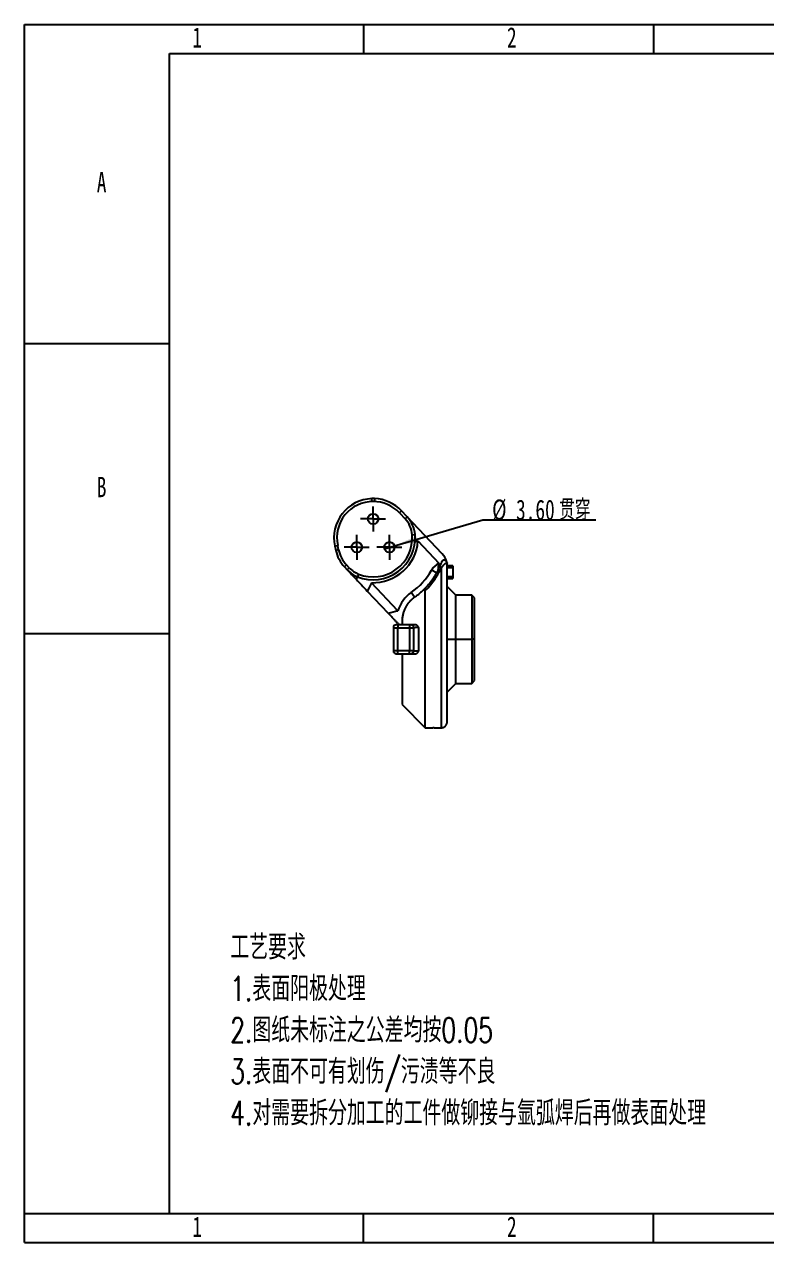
# Model space of a CAD drawing. Header units: millimetres. Extents: x 0 to 304, y 0 to 210.
# Drawn here: x 0 to 128, y 0 to 210 of the extents above; entities that cross this region are included whole.
import ezdxf

# ---------------------------------------------------------------- set-up
doc = ezdxf.new("R2010")
doc.units = ezdxf.units.MM
doc.layers.add('图框', color=7, linetype='Continuous')
doc.styles.add('SLDTEXTSTYLE0', font='TXT', dxfattribs={"width": 0.7, "bigfont": 'bigfont'})
doc.styles.add('SLDTEXTSTYLE3', font='TXT', dxfattribs={"width": 0.7})
doc.dimstyles.new('SLDDIMSTYLE0', dxfattribs={"dimtxt": 3.5, "dimasz": 4.08, "dimexe": 0, "dimexo": 0.0625, "dimgap": 0.875, "dimtad": 0, "dimtih": 1, "dimtoh": 1, "dimlfac": 2, "dimrnd": 1e-09, "dimzin": 4, "dimdsep": 46, "dimtxsty": 'SLDTEXTSTYLE3', "dimblk1": 'NONE', "dimsah": 1, "dimcen": 0, "dimadec": 0, "dimazin": 1, "dimtfac": 1, "dimtmove": 0, "dimatfit": 3, "dimldrblk": 'NONE', "dimfxl": 1, "dimfrac": 2, "dimtolj": 1, "dimtzin": 12, "dimarcsym": 0})

# ---------------------------------------------------------------- blocks, each defined once
blk = doc.blocks.new('_D_4')
at = {"layer": '图框'}
for p, q in [((63.81, 120.13), (79.07, 124.61)), ((79.07, 124.61), (98.56, 124.61)), ((62.09, 119.62), (63.81, 120.13))]:
    blk.add_line(p, q, dxfattribs=at)
blk.add_solid([(63.81, 120.13), (67.87, 120.79), (67.59, 121.77)], dxfattribs=at)
at = {"layer": '图框', "char_height": 3.5, "attachment_point": 1}
for s, insert, style in [('%%c', (80.66, 128.1), 'SLDTEXTSTYLE3'), ('贯穿', (92.22, 128.08), 'SLDTEXTSTYLE0'), ('3.60', (84.78, 128.08), 'SLDTEXTSTYLE3')]:
    blk.add_mtext(s, dxfattribs=dict(at, insert=insert, style=style))
blk = doc.blocks.new('_None')
blk = doc.blocks.new('SW_CENTERMARKSYMBOL_7')
at = {"layer": '图框', "color": 0}
for p, q in [((0, 1.25), (0, 2.15)), ((-1.25, 0), (-2.15, 0)), ((0, 0), (-1.25, 0)), ((0, 0), (0, 1.25)), ((0, 0), (0, -1.25)), ((0, 0), (1.25, 0)), ((1.25, 0), (2.15, 0)), ((0, -1.25), (0, -2.15))]:
    blk.add_line(p, q, dxfattribs=at)
blk = doc.blocks.new('SW_CENTERMARKSYMBOL_8')
at = {"layer": '图框', "color": 0}
for p, q in [((0, 1.25), (0, 2.15)), ((-1.25, 0), (-2.15, 0)), ((0, 0), (-1.25, 0)), ((0, 0), (0, 1.25)), ((0, 0), (0, -1.25)), ((0, 0), (1.25, 0)), ((1.25, 0), (2.15, 0)), ((0, -1.25), (0, -2.15))]:
    blk.add_line(p, q, dxfattribs=at)
blk = doc.blocks.new('SW_CENTERMARKSYMBOL_9')
at = {"layer": '图框', "color": 0}
for p, q in [((0, 1.25), (0, 2.15)), ((-1.25, 0), (-2.15, 0)), ((0, 0), (-1.25, 0)), ((0, 0), (0, 1.25)), ((0, 0), (0, -1.25)), ((0, 0), (1.25, 0)), ((1.25, 0), (2.15, 0)), ((0, -1.25), (0, -2.15))]:
    blk.add_line(p, q, dxfattribs=at)

msp = doc.modelspace()

# ---------------------------------------------------------------- linework, layer by layer
at = {"color": 7, "linetype": 'Continuous', "lineweight": 25}
for p, q in [((59.8856, 127.7513), (59.8856, 128.2467)), ((60.3856, 128.2467), (60.3856, 127.7513)), ((60.1356, 127.7513), (59.8856, 127.7513)), ((60.3856, 127.7513), (60.1356, 127.7513)), ((64.6779, 125.7943), (65.0413, 126.1377)), ((66.0127, 125.1099), (65.0413, 126.1377)), ((64.6779, 125.7943), (65.6493, 124.7665)), ((65.6493, 124.7665), (66.0127, 125.1099)), ((72.0659, 118.7052), (66.0127, 125.1099)), ((66.8653, 122.024), (67.3638, 122.0627)), ((53.5348, 120.09), (54.0238, 120.1945)), ((53.5348, 120.09), (53.6963, 119.3345)), ((54.1853, 119.439), (54.0238, 120.1945)), ((67.867, 120.9642), (71.5398, 117.078)), ((54.1853, 119.439), (53.6963, 119.3345)), ((55.5665, 116.8112), (55.2031, 116.4677)), ((55.2031, 116.4677), (55.6661, 115.9779)), ((56.0294, 116.3213), (55.5665, 116.8112)), ((56.0294, 116.3213), (55.6661, 115.9779)), ((71.0742, 115.4518), (70.1991, 115.9358)), ((71.8856, 116.3438), (71.8856, 88.7534)), ((72.8856, 89.7513), (72.8856, 117.1496)), ((73.8856, 116.6496), (72.8856, 116.6496)), ((72.8856, 116.3887), (73.8856, 116.3887)), ((73.8856, 116.6496), (73.8856, 116.3887)), ((73.8856, 116.3887), (73.8856, 114.7404)), ((57.254, 114.2977), (57.4429, 114.7699)), ((57.6286, 115.2342), (57.4429, 114.7699)), ((64.3998, 108.9207), (59.8286, 113.7574)), ((73.8856, 114.7404), (72.8856, 114.7404)), ((72.8856, 114.5013), (73.8856, 114.5013)), ((73.8856, 114.7404), (73.8856, 114.5013)), ((59.137, 112.3054), (62.7499, 108.4826)), ((67.2729, 111.2393), (66.7019, 112.0602)), ((69.1356, 88.7513), (69.1356, 112.3957)), ((74.3856, 111.6263), (72.8856, 113.1263)), ((77.1356, 111.6263), (74.3856, 111.6263)), ((74.3856, 104.0013), (74.3856, 111.6263)), ((77.6356, 111.1263), (77.1356, 111.6263)), ((77.1356, 111.6263), (77.1356, 104.0013)), ((77.6356, 104.0013), (77.6356, 111.1263)), ((65.1356, 107.4143), (65.1356, 106.5013)), ((63.6356, 106.0013), (64.3856, 106.0013)), ((63.6356, 106.0013), (63.6356, 102.0013)), ((64.3856, 106.5013), (64.1356, 106.5013)), ((64.3856, 106.5013), (64.3856, 106.0013)), ((66.3856, 106.5013), (64.3856, 106.5013)), ((64.3856, 106.0013), (66.3856, 106.0013)), ((64.3856, 102.0013), (64.3856, 106.0013)), ((66.6356, 106.5013), (66.3856, 106.5013)), ((66.3856, 106.5013), (66.3856, 106.0013)), ((66.3856, 106.0013), (67.1356, 106.0013)), ((66.3856, 106.0013), (66.3856, 102.0013)), ((67.1356, 102.0013), (67.1356, 106.0013)), ((67.9892, 101.9499), (67.9892, 106.0527)), ((72.8856, 104.0013), (74.3856, 104.0013)), ((74.3856, 96.3763), (74.3856, 104.0013)), ((74.3856, 104.0013), (77.1356, 104.0013)), ((77.1356, 104.0013), (77.1356, 96.3763)), ((77.6356, 104.0013), (77.1356, 104.0013)), ((77.6356, 96.8763), (77.6356, 104.0013)), ((64.3856, 102.0013), (63.6356, 102.0013)), ((64.1356, 101.5013), (64.3856, 101.5013)), ((64.3856, 101.5013), (64.3856, 102.0013)), ((66.3856, 102.0013), (64.3856, 102.0013)), ((64.3856, 101.5013), (66.3856, 101.5013)), ((65.1356, 101.5013), (65.1356, 92.7513)), ((66.3856, 101.5013), (66.3856, 102.0013)), ((67.1356, 102.0013), (66.3856, 102.0013)), ((66.3856, 101.5013), (66.6356, 101.5013)), ((77.1356, 96.3763), (77.6356, 96.8763)), ((72.8856, 94.8763), (74.3856, 96.3763)), ((74.3856, 96.3763), (77.1356, 96.3763)), ((65.1356, 92.7513), (69.1356, 88.7513)), ((69.1356, 88.7513), (70.4044, 88.7513)), ((70.6544, 88.7534), (71.8856, 88.7534)), ((72.8533, 89.5013), (72.8538, 89.5013))]:
    msp.add_line(p, q, dxfattribs=at)
for centre in [(60.1356, 124.7513), (57.321, 119.8763), (62.9502, 119.8763)]:
    msp.add_circle(centre, 0.9, dxfattribs=at)
for centre, radius, start, end in [((60.1356, 121.5013), 6.75, 92.122551, 192.069082), ((60.1356, 121.5013), 6.75, 43.383501, 87.877449), ((60.1356, 121.5013), 6.25, 90, 192.069082), ((60.1356, 121.5013), 6.25, 43.383501, 90), ((62.3788, 121.6755), 4.5, 4.44106, 43.383501), ((62.3788, 121.6755), 5, 4.44106, 43.383501), ((60.1356, 121.5013), 7.25, 248.197146, 4.44106), ((60.1356, 121.5013), 6.75, 248.197146, 4.44106), ((60.1356, 121.5013), 7.75, 267.729467, 356.025811), ((59.5637, 120.589), 6, 192.069082, 223.383501), ((59.5637, 120.589), 5.5, 192.069082, 223.383501), ((69.8856, 116.6445), 3, 16.338446, 43.383501), ((59.2999, 119.4123), 5, 223.383501, 248.197146), ((59.2999, 119.4123), 4.5, 223.383501, 248.197146), ((60.1356, 121.5013), 11.5, 304.818652, 331.055739), ((72.3869, 114.7259), 2.5, 109.805323, 151.055739), ((70.1278, 107.1345), 6, 124.818652, 162.680516), ((64.1356, 106.0013), 0.5, 90, 180), ((66.6356, 106.0013), 0.5, 0, 90), ((64.1356, 102.0013), 0.5, 180, 270), ((66.6356, 102.0013), 0.5, 270, 0), ((71.8856, 89.7513), 1, 345.522505, 0)]:
    msp.add_arc(centre, radius, start, end, dxfattribs=at)
for points, knots in [([(60.3856, 128.2467), (60.3852, 128.2467), (60.3845, 128.2468), (60.3775, 128.2471), (60.3644, 128.2475), (60.3431, 128.2482), (60.3002, 128.2494), (60.2291, 128.2508), (60.1356, 128.2516), (60.0421, 128.2508), (59.9625, 128.2492), (59.9124, 128.2477), (59.8892, 128.2469), (59.8867, 128.2467), (59.8856, 128.2467)], [0, 0, 0, 0, 0.039207489, 0.083897387, 0.134067243, 0.189713955, 0.250833855, 0.392344183, 0.500243896, 0.608125391, 0.749653738, 0.848227885, 0.931691532, 1, 1, 1, 1]), ([(72.8856, 117.1496), (72.8856, 117.2663), (72.8433, 117.3825), (72.6928, 117.5609), (72.5857, 117.6227), (72.3557, 117.6612), (72.2338, 117.6404), (72.0332, 117.5221), (71.9535, 117.4269), (71.9144, 117.317)], [0, 0, 0, 0, 0.25, 0.25, 0.5, 0.5, 0.75, 0.75, 1, 1, 1, 1]), ([(72.2243, 117.6149), (72.2138, 117.6128), (72.1866, 117.6073), (72.1621, 117.5875), (72.1472, 117.5754)], [0, 0, 0, 0, 0.38945923, 1, 1, 1, 1]), ([(55.6661, 115.9779), (55.9179, 115.7114), (56.1697, 115.445), (56.692, 114.8923), (56.9624, 114.6062), (57.254, 114.2977)], [0, 0, 0, 0, 0.5, 0.5, 1, 1, 1, 1]), ([(71.4337, 116.1531), (71.178, 115.613), (70.846, 115.0111), (69.9853, 113.7693), (69.4591, 113.1305), (68.8373, 112.5275)], [0, 0, 0, 0, 0.5, 0.5, 1, 1, 1, 1]), ([(69.1356, 112.3957), (69.7956, 113.0504), (70.3538, 113.746), (71.2655, 115.0993), (71.6163, 115.7557), (71.8856, 116.3438)], [0, 0, 0, 0, 0.5, 0.5, 1, 1, 1, 1]), ([(71.9144, 117.317), (71.9144, 117.317), (71.9126, 117.3117), (71.9067, 117.2953), (71.9028, 117.2843), (71.8892, 117.2464), (71.8779, 117.2153), (71.8386, 117.1087), (71.8052, 117.0198), (71.7259, 116.8186), (71.6797, 116.7051), (71.571, 116.4513), (71.5083, 116.3107), (71.4337, 116.1531)], [0, 0, 0, 0, 0.0625, 0.0625, 0.125, 0.125, 0.25, 0.25, 0.5, 0.5, 0.75, 0.75, 1, 1, 1, 1]), ([(71.8856, 116.3438), (72.0408, 116.5133), (72.1712, 116.6519), (72.3972, 116.8837), (72.4934, 116.9776), (72.6583, 117.1252), (72.7279, 117.1813), (72.8096, 117.2197), (72.833, 117.2249), (72.8614, 117.217), (72.8695, 117.2115), (72.8817, 117.1909), (72.8856, 117.1755), (72.8856, 117.1496)], [0, 0, 0, 0, 0.25, 0.25, 0.5, 0.5, 0.75, 0.75, 0.875, 0.875, 0.9375, 0.9375, 1, 1, 1, 1]), ([(57.254, 114.2977), (57.5305, 114.0052), (57.8206, 113.6982), (58.4424, 113.0403), (58.7741, 112.6893), (59.137, 112.3054)], [0, 0, 0, 0, 0.5, 0.5, 1, 1, 1, 1]), ([(68.8373, 112.5275), (68.7955, 112.4873), (68.7118, 112.4067), (68.5849, 112.2889), (68.4568, 112.173), (68.3275, 112.0593), (68.197, 111.9476), (68.0225, 111.8024), (67.8034, 111.6276), (67.5391, 111.4274), (67.3617, 111.302), (67.2729, 111.2393)], [0, 0, 0, 0, 0.082336331, 0.164973696, 0.247945694, 0.331284726, 0.415021974, 0.49918738, 0.66586112, 0.832734005, 1, 1, 1, 1]), ([(68.8373, 112.5275), (68.8498, 112.5392), (68.8738, 112.5616), (68.9098, 112.5893), (68.9436, 112.6106), (68.9753, 112.625), (69.0046, 112.6327), (69.0422, 112.6338), (69.0845, 112.6125), (69.1154, 112.5569), (69.1328, 112.4825), (69.1346, 112.4261), (69.1356, 112.3957)], [0, 0, 0, 0, 0.08096476, 0.15582558, 0.22532657, 0.29040467, 0.35222128, 0.41216384, 0.54541067, 0.69891801, 0.83779887, 1, 1, 1, 1]), ([(67.2729, 111.2393), (67.2367, 111.2137), (67.1651, 111.1631), (67.0593, 111.0829), (66.9562, 111.0006), (66.8557, 110.9159), (66.7578, 110.829), (66.6626, 110.7399), (66.57, 110.6486), (66.4801, 110.5551), (66.3928, 110.4596), (66.3081, 110.362), (66.2261, 110.2623), (66.1467, 110.1606), (66.0699, 110.0568), (65.9958, 109.951), (65.9243, 109.8431), (65.8555, 109.7331), (65.7154, 109.4959), (65.5238, 109.1129), (65.36, 108.659), (65.2593, 108.2845), (65.2001, 107.9973), (65.1569, 107.7066), (65.1427, 107.5122), (65.1356, 107.4143)], [0, 0, 0, 0, 0.03290534, 0.06519327, 0.09690048, 0.12806438, 0.15872313, 0.1889156, 0.2186814, 0.24806086, 0.277095, 0.30582547, 0.3342945, 0.36254484, 0.39061964, 0.41856238, 0.44641673, 0.47422646, 0.50203531, 0.62310082, 0.74608914, 0.80906287, 0.87201876, 0.93548695, 1, 1, 1, 1]), ([(62.7499, 108.4826), (62.8946, 108.3295), (63.1672, 108.0411), (63.5615, 107.6238), (63.9191, 107.2455), (64.2656, 106.8788), (64.5, 106.6309), (64.6224, 106.5013)], [0, 0, 0, 0, 0.240839242, 0.453654863, 0.643305843, 0.81365097, 1, 1, 1, 1]), ([(67.4442, 106.5013), (67.2177, 106.5013), (67.0085, 106.5013), (66.7171, 106.5013), (66.6356, 106.5013), (66.6356, 106.5013)], [0, 0, 0, 0, 0.5, 0.5, 1, 1, 1, 1]), ([(67.1356, 106.0013), (67.1356, 106.0148), (67.1653, 106.029), (67.2732, 106.0533), (67.3524, 106.0635), (67.5337, 106.0755), (67.6361, 106.0772), (67.8295, 106.0711), (67.9198, 106.0633), (67.9892, 106.0527)], [0, 0, 0, 0, 0.25, 0.25, 0.5, 0.5, 0.75, 0.75, 1, 1, 1, 1]), ([(67.9892, 106.0527), (67.9711, 106.0811), (67.9369, 106.1348), (67.8631, 106.2413), (67.7826, 106.339), (67.6881, 106.4176), (67.6206, 106.4582), (67.5583, 106.4834), (67.5028, 106.4982), (67.464, 106.5003), (67.4444, 106.5013)], [0, 0, 0, 0, 0.12499069, 0.23691768, 0.49078727, 0.61730912, 0.74577006, 0.82810925, 0.91287211, 1, 1, 1, 1]), ([(66.6356, 101.5013), (66.6356, 101.5013), (66.7169, 101.5013), (66.9355, 101.5013), (67.0236, 101.5013), (67.2215, 101.5013), (67.3311, 101.5013), (67.4444, 101.5013)], [0, 0, 0, 0, 0.5, 0.5, 0.75, 0.75, 1, 1, 1, 1]), ([(67.9892, 101.9499), (67.9198, 101.9393), (67.829, 101.9316), (67.636, 101.9254), (67.5337, 101.9273), (67.3519, 101.9391), (67.2732, 101.9493), (67.1649, 101.9737), (67.1356, 101.9878), (67.1356, 102.0013)], [0, 0, 0, 0, 0.25, 0.25, 0.5, 0.5, 0.75, 0.75, 1, 1, 1, 1]), ([(67.445, 101.5013), (67.4571, 101.5017), (67.4811, 101.5025), (67.5161, 101.5084), (67.5499, 101.5171), (67.5824, 101.5286), (67.6135, 101.5425), (67.6598, 101.5673), (67.7194, 101.6088), (67.806, 101.6897), (67.8787, 101.7818), (67.9434, 101.8772), (67.9734, 101.9248), (67.9892, 101.9499)], [0, 0, 0, 0, 0.05354622, 0.10616607, 0.15785615, 0.20860709, 0.25841281, 0.30727679, 0.43637265, 0.56511354, 0.79060763, 0.89002621, 1, 1, 1, 1]), ([(70.6544, 88.7534), (70.6442, 88.7534), (70.6223, 88.7533), (70.5879, 88.7532), (70.5507, 88.753), (70.5125, 88.7527), (70.4689, 88.7523), (70.4312, 88.7518), (70.408, 88.7514), (70.4055, 88.7513), (70.4044, 88.7513)], [0, 0, 0, 0, 0.07824922, 0.16742914, 0.26753352, 0.37855521, 0.5004862, 0.69711622, 0.86365197, 1, 1, 1, 1]), ([(71.8856, 88.7534), (71.91, 88.7539), (71.9592, 88.7549), (72.0333, 88.7634), (72.1076, 88.7773), (72.1819, 88.7972), (72.2556, 88.8232), (72.328, 88.8554), (72.3988, 88.8938), (72.4672, 88.9385), (72.5326, 88.9894), (72.5945, 89.0464), (72.6522, 89.1093), (72.7049, 89.1779), (72.7522, 89.2518), (72.7932, 89.3307), (72.8281, 89.414), (72.8448, 89.4721), (72.8533, 89.5013)], [0, 0, 0, 0, 0.05564578, 0.11220519, 0.1696783, 0.22806519, 0.28736592, 0.34758055, 0.40870913, 0.47075171, 0.53370834, 0.59757904, 0.66236384, 0.72806278, 0.79467585, 0.86220308, 0.93064446, 1, 1, 1, 1])]:
    msp.add_open_spline(points, degree=3, knots=knots, dxfattribs=at)
for points in [[(67.867, 120.9642), (67.6922, 120.9016), (67.5199, 120.8413), (67.35, 120.7833)], [(71.3664, 116.0118), (71.3895, 116.3344), (71.4473, 116.6898), (71.5398, 117.078)], [(71.8856, 116.3438), (71.7879, 116.3598), (71.5927, 116.3401), (71.4675, 116.2246), (71.4337, 116.1531)], [(59.8286, 113.7574), (59.6165, 113.2909), (59.386, 112.8068), (59.137, 112.3054)], [(62.7499, 108.4826), (63.3261, 108.6534), (63.8761, 108.7994), (64.3998, 108.9207)]]:
    msp.add_open_spline(points, degree=3, dxfattribs=at)
at = {"layer": '图框'}
for p, q in [((0, 0), (0, 210)), ((0, 210), (297, 210)), ((58.5, 210), (58.5, 205)), ((108.5, 210), (108.5, 205)), ((0, 155), (25, 155)), ((0, 5), (25, 5)), ((58.5, 0), (58.5, 5)), ((108.5, 0), (108.5, 5)), ((0, 0), (297, 0))]:
    msp.add_line(p, q, dxfattribs=at)
at = {"layer": '图框', "linetype": 'Continuous', "lineweight": 25}
for p, q in [((25, 5), (25, 205)), ((25, 205), (292, 205))]:
    msp.add_line(p, q, dxfattribs=at)
at = {"layer": '图框', "lineweight": 25}
for p, q in [((0, 105), (25, 105)), ((25, 5), (292, 5))]:
    msp.add_line(p, q, dxfattribs=at)

# ---------------------------------------------------------------- block references
at = {"layer": '图框'}
for name, p in [('SW_CENTERMARKSYMBOL_9', (60.1356, 124.7513)), ('SW_CENTERMARKSYMBOL_8', (57.321, 119.8763)), ('SW_CENTERMARKSYMBOL_7', (62.9502, 119.8763))]:
    msp.add_blockref(name, p, dxfattribs=at)

# ---------------------------------------------------------------- texts
for s, insert, char_height, attachment_point, style in [('1', (29.7944, 209.4995), 3.5, 2, 'SLDTEXTSTYLE3'), ('2', (84.0444, 209.4995), 3.5, 2, 'SLDTEXTSTYLE3'), ('A', (13.3203, 184.5403), 3.5, 2, 'SLDTEXTSTYLE3'), ('B', (13.3203, 131.9995), 3.5, 2, 'SLDTEXTSTYLE3'), ('工艺要求', (35.4996, 53.0424), 4.23333, 1, 'SLDTEXTSTYLE0'), ('1.表面阳极处理', (35.4996, 45.898), 4.23333, 1, 'SLDTEXTSTYLE0'), ('2.图纸未标注之公差均按0.05', (35.4996, 38.7535), 4.233333, 1, 'SLDTEXTSTYLE0'), ('3.表面不可有划伤/污渍等不良', (35.4996, 31.6091), 4.233333, 1, 'SLDTEXTSTYLE0'), ('4.对需要拆分加工的工件做铆接与氩弧焊后再做表面处理', (35.4996, 24.4646), 4.233333, 1, 'SLDTEXTSTYLE0'), ('1', (29.7944, 4.4995), 3.5, 2, 'SLDTEXTSTYLE3'), ('2', (84.0444, 4.4995), 3.5, 2, 'SLDTEXTSTYLE3')]:
    msp.add_mtext(s, dxfattribs=dict(at, insert=insert, char_height=char_height, attachment_point=attachment_point, style=style))

# ---------------------------------------------------------------- dimensions: what is measured, and where the dimension line sits
dim = msp.add_diameter_dim_2p(p1=(62.0866, 119.6228), p2=(63.8137, 120.1299), text='<> 贯穿', dimstyle='SLDDIMSTYLE0', dxfattribs=at)
dim.commit()
dim.dimension.update_dxf_attribs({"geometry": '_D_4', "text_midpoint": (89.6122, 126.2559), "dimtype": 163})

doc.saveas('drawing.dxf')
